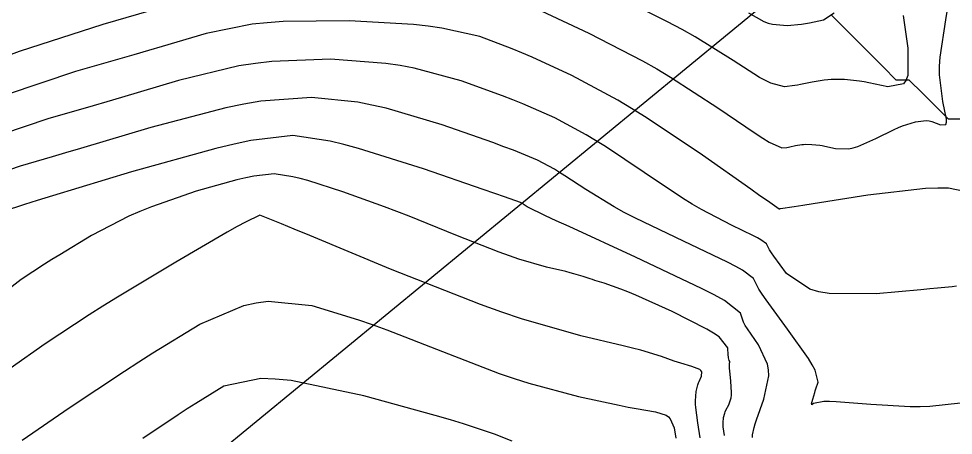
# Model space of a CAD drawing. Header units: metres. Extents: x 837475 to 838479, y 1189012 to 1191015.
# Drawn here: x 837881.8 to 837953.3, y 1190742.7 to 1190774.6 of the extents above; entities that cross this region are included whole.
import ezdxf

# ---------------------------------------------------------------- set-up
doc = ezdxf.new("R2010")
doc.units = ezdxf.units.M
doc.header["$LTSCALE"] = 0.3
for name, color, linetype in [('CORREDORVIA', 70, 'Continuous'), ('COTAS 10', 1, 'Continuous'), ('COTAS INT', 252, 'Continuous'), ('DRENAJE', 5, 'Continuous')]:
    doc.layers.add(name, color=color, linetype=linetype)

msp = doc.modelspace()

# ---------------------------------------------------------------- linework, layer by layer
at = {"layer": 'CORREDORVIA'}
msp.add_lwpolyline([(837910.67578, 1191000.96488), (838157.033, 1190996.193), (838237.174, 1190821.339), (838237.001, 1190602.875), (838240.0305, 1190437.1985), (838223.5365, 1190366.2715), (838212.196, 1190288.9195), (838227.642, 1189916.876), (838080.482, 1189451.8445), (837860.4834, 1189307.12351), (837593.19071, 1189234.39948), (837744.4868, 1189686.6093), (837750.277, 1189933.973), (837710.4905, 1190057.959), (837731.595, 1190134.414), (837885.383, 1190229.429), (837983.18356, 1190344.11971), (837817.55386, 1190502.18733), (837798.03286, 1190660.16958), (837963.57418, 1190795.98182)], close=True, dxfattribs=at)
at = {"layer": 'COTAS 10'}
for points in [[(837954.939, 1190761.212), (837952.965, 1190761.619), (837952.141, 1190761.628), (837951.197, 1190761.591), (837946.79, 1190761.083), (837942.607, 1190760.435), (837941.804, 1190760.311), (837941.157, 1190760.21), (837940.104, 1190760.045), (837940.066, 1190760.036), (837940.058, 1190760.034), (837940.037, 1190760.027), (837940.03, 1190760.024), (837940.028, 1190760.023), (837940.022, 1190760.023), (837940.017, 1190760.024), (837940.015, 1190760.024), (837940.012, 1190760.025), (837940.009, 1190760.025), (837940.006, 1190760.024), (837940.003, 1190760.024), (837940.001, 1190760.023), (837939.101, 1190760.654), (837938.534, 1190761.052), (837937.83, 1190761.546), (837934.138, 1190764.137), (837929.813, 1190767.032), (837928.708, 1190767.718), (837927.644, 1190768.354), (837924.139, 1190770.232), (837921.088, 1190771.632), (837920.31, 1190771.966), (837919.561, 1190772.277), (837917.101, 1190773.207), (837914.186, 1190773.865), (837913.151, 1190774.004), (837912.017, 1190774.125), (837907.101, 1190774.406), (837902.039, 1190774.359), (837900.813, 1190774.272), (837899.664, 1190774.153), (837896.152, 1190773.458), (837892.785, 1190772.461), (837891.728, 1190772.152), (837890.617, 1190771.829), (837886.152, 1190770.541), (837880.852, 1190768.758)], [(837933.969, 1190742.55), (837933.778, 1190743.683), (837933.629, 1190744.849), (837933.611, 1190745.12), (837933.602, 1190745.368), (837933.65, 1190746.079), (837933.783, 1190746.604), (837933.826, 1190746.735), (837933.873, 1190746.861), (837934.066, 1190747.264), (837934.082, 1190747.598), (837934.017, 1190747.68), (837933.921, 1190747.758), (837933.325, 1190748.001), (837932.484, 1190748.248), (837932.234, 1190748.329), (837931.977, 1190748.415), (837930.986, 1190748.769), (837929.41, 1190749.245), (837928.784, 1190749.409), (837928.075, 1190749.586), (837924.83, 1190750.338), (837920.294, 1190751.633), (837918.772, 1190752.152), (837917.135, 1190752.741), (837910.259, 1190755.447), (837904.084, 1190757.999), (837902.888, 1190758.491), (837901.916, 1190758.889), (837900.259, 1190759.552), (837899.15, 1190759.037), (837898.523, 1190758.693), (837897.756, 1190758.262), (837893.831, 1190755.979), (837889.359, 1190753.287), (837888.247, 1190752.598), (837887.19, 1190751.933), (837883.831, 1190749.738), (837881.139, 1190747.832)]]:
    msp.add_lwpolyline(points, dxfattribs=at)
at = {"layer": 'COTAS INT'}
for points in [[(837921.793, 1190775.189), (837925.449, 1190773.47), (837929.557, 1190771.353), (837930.639, 1190770.74), (837931.696, 1190770.115), (837935.313, 1190767.763), (837938.167, 1190765.817), (837938.743, 1190765.448), (837939.228, 1190765.152), (837940.206, 1190764.7), (837940.596, 1190764.744), (837940.71, 1190764.762), (837940.826, 1190764.782), (837941.265, 1190764.876), (837941.733, 1190764.958), (837941.867, 1190764.971), (837942.003, 1190764.979), (837942.509, 1190764.975), (837943.103, 1190764.906), (837943.294, 1190764.875), (837943.496, 1190764.837), (837944.323, 1190764.657), (837945.344, 1190764.643), (837945.669, 1190764.71), (837946.012, 1190764.809), (837947.406, 1190765.423), (837948.792, 1190766.117), (837949.131, 1190766.265), (837949.451, 1190766.395), (837950.443, 1190766.708), (837951.262, 1190766.785), (837951.472, 1190766.767), (837951.676, 1190766.731), (837952.352, 1190766.46), (837952.764, 1190766.5), (837952.801, 1190766.661), (837952.804, 1190766.888), (837952.538, 1190768.247), (837952.275, 1190770.288), (837952.281, 1190770.944), (837952.321, 1190771.64), (837952.749, 1190774.481), (837953.217, 1190777.378)], [(837949.494, 1190774.82), (837949.849, 1190772.32), (837949.838, 1190770.23), (837949.701, 1190769.863), (837949.507, 1190769.589), (837948.322, 1190769.363), (837946.864, 1190769.677), (837946.496, 1190769.743), (837946.144, 1190769.799), (837945.006, 1190769.925), (837943.995, 1190769.934), (837943.724, 1190769.917), (837943.457, 1190769.891), (837942.524, 1190769.728), (837941.648, 1190769.541), (837941.416, 1190769.5), (837941.19, 1190769.464), (837940.411, 1190769.376), (837939.355, 1190769.65), (837938.953, 1190769.843), (837938.504, 1190770.087), (837936.487, 1190771.389), (837933.58, 1190773.198), (837932.57, 1190773.761), (837931.47, 1190774.351), (837926.758, 1190776.708)], [(837880.124, 1190771.47), (837881.868, 1190772.109), (837888.266, 1190774.164), (837893.739, 1190775.736)], [(837937.661, 1190775.015), (837938.841, 1190774.357), (837939.162, 1190774.239), (837939.481, 1190774.148), (837940.616, 1190774.052), (837941.723, 1190774.17), (837942.025, 1190774.215), (837942.326, 1190774.264), (837943.394, 1190774.486), (837944.212, 1190775.022)], [(837953.587, 1190754.129), (837953.244, 1190754.094), (837952.113, 1190753.977), (837951.539, 1190753.923), (837950.851, 1190753.86), (837947.424, 1190753.553), (837943.838, 1190753.569), (837943.051, 1190753.709), (837942.352, 1190753.908), (837940.568, 1190755.116), (837939.599, 1190756.429), (837939.414, 1190756.694), (837939.264, 1190756.916), (837939.022, 1190757.364), (837938.607, 1190757.685), (837938.349, 1190757.828), (837938.028, 1190757.994), (837936.352, 1190758.79), (837934.061, 1190759.984), (837933.353, 1190760.402), (837932.613, 1190760.858), (837929.675, 1190762.82), (837926.711, 1190764.804), (837925.955, 1190765.274), (837925.227, 1190765.709), (837922.829, 1190766.994), (837920.382, 1190768.075), (837919.623, 1190768.381), (837918.828, 1190768.691), (837915.662, 1190769.836), (837912.061, 1190770.798), (837910.993, 1190770.993), (837909.893, 1190771.156), (837905.662, 1190771.487), (837901.182, 1190771.316), (837899.925, 1190771.163), (837898.661, 1190770.964), (837894.038, 1190769.863), (837889.664, 1190768.56), (837888.557, 1190768.234), (837887.495, 1190767.922), (837884.038, 1190766.919), (837880.559, 1190765.748)], [(837953.886, 1190745.198), (837951.526, 1190744.943), (837950.797, 1190744.921), (837950.036, 1190744.921), (837947.013, 1190745.097), (837944.372, 1190745.3), (837943.851, 1190745.317), (837943.422, 1190745.316), (837942.632, 1190745.172), (837942.503, 1190745.065), (837942.491, 1190745.089), (837942.489, 1190745.135), (837942.568, 1190745.495), (837942.722, 1190746.004), (837942.767, 1190746.144), (837942.814, 1190746.284), (837942.996, 1190746.789), (837942.752, 1190747.719), (837942.531, 1190748.127), (837942.243, 1190748.601), (837940.649, 1190750.856), (837939.015, 1190753.08), (837938.701, 1190753.533), (837938.449, 1190753.916), (837938.038, 1190754.714), (837937.208, 1190755.359), (837936.69, 1190755.645), (837936.047, 1190755.979), (837932.685, 1190757.573), (837928.996, 1190759.334), (837928.147, 1190759.772), (837927.372, 1190760.189), (837925.196, 1190761.515), (837923.604, 1190762.58), (837923.198, 1190762.832), (837922.807, 1190763.066), (837921.519, 1190763.756), (837919.677, 1190764.518), (837918.936, 1190764.797), (837918.094, 1190765.105), (837914.223, 1190766.465), (837909.937, 1190767.731), (837908.835, 1190767.981), (837907.769, 1190768.187), (837904.223, 1190768.568), (837900.325, 1190768.274), (837899.037, 1190768.054), (837897.658, 1190767.775), (837891.924, 1190766.269), (837886.542, 1190764.659), (837885.386, 1190764.315), (837884.374, 1190764.015), (837881.924, 1190763.296), (837880.266, 1190762.739)], [(837937.975, 1190742.568), (837937.963, 1190742.779), (837938.078, 1190743.338), (837938.162, 1190743.607), (837938.267, 1190743.926), (837938.835, 1190745.489), (837939.205, 1190747.276), (837939.185, 1190747.735), (837939.114, 1190748.179), (837938.416, 1190749.656), (837937.574, 1190750.863), (837937.411, 1190751.137), (837937.279, 1190751.385), (837937.055, 1190752.064), (837935.808, 1190753.032), (837935.03, 1190753.462), (837934.065, 1190753.963), (837929.019, 1190756.357), (837923.932, 1190758.683), (837922.941, 1190759.141), (837922.131, 1190759.519), (837920.717, 1190760.209), (837920.497, 1190760.356), (837920.441, 1190760.391), (837920.387, 1190760.423), (837920.21, 1190760.518), (837918.971, 1190760.961), (837918.248, 1190761.212), (837917.361, 1190761.519), (837912.784, 1190763.093), (837907.813, 1190764.664), (837906.676, 1190764.97), (837905.644, 1190765.219), (837902.784, 1190765.649), (837899.565, 1190765.26), (837898.307, 1190764.993), (837896.89, 1190764.656), (837890.444, 1190762.865), (837884.383, 1190761.035), (837883.208, 1190760.675), (837882.251, 1190760.378), (837880.609, 1190759.835)], [(837935.809, 1190742.729), (837935.724, 1190743.392), (837935.714, 1190743.547), (837935.709, 1190743.688), (837935.736, 1190744.092), (837935.838, 1190744.436), (837935.88, 1190744.54), (837935.927, 1190744.647), (837936.146, 1190745.063), (837936.329, 1190745.606), (837936.353, 1190745.794), (837936.366, 1190745.998), (837936.316, 1190746.868), (837936.223, 1190747.672), (837936.209, 1190747.833), (837936.199, 1190747.969), (837936.205, 1190748.239), (837936.224, 1190748.332), (837936.223, 1190748.356), (837936.219, 1190748.379), (837936.183, 1190748.456), (837936.133, 1190748.647), (837936.12, 1190748.741), (837936.109, 1190748.854), (837936.072, 1190749.414), (837935.401, 1190750.254), (837934.989, 1190750.543), (837934.48, 1190750.857), (837931.826, 1190752.194), (837929.025, 1190753.441), (837928.423, 1190753.697), (837927.897, 1190753.914), (837926.622, 1190754.377), (837925.899, 1190754.581), (837925.72, 1190754.636), (837925.55, 1190754.689), (837925.015, 1190754.873), (837924.296, 1190755.09), (837924.01, 1190755.165), (837923.687, 1190755.246), (837922.205, 1190755.589), (837920.091, 1190756.198), (837919.368, 1190756.447), (837918.586, 1190756.73), (837915.268, 1190758.04), (837911.686, 1190759.481), (837910.738, 1190759.846), (837909.809, 1190760.197), (837906.613, 1190761.345), (837903.936, 1190762.199), (837903.335, 1190762.364), (837902.794, 1190762.499), (837901.345, 1190762.729), (837899.79, 1190762.542), (837899.182, 1190762.413), (837898.497, 1190762.25), (837895.383, 1190761.384), (837891.956, 1190760.206), (837891.074, 1190759.846), (837890.221, 1190759.473), (837887.381, 1190758.002), (837884.943, 1190756.535), (837884.343, 1190756.164), (837883.776, 1190755.808), (837881.998, 1190754.648), (837880.221, 1190753.294)], [(837882.058, 1190742.37), (837885.665, 1190744.828), (837889.897, 1190747.641), (837890.997, 1190748.35), (837892.065, 1190749.029), (837895.665, 1190751.231), (837899.046, 1190752.668), (837899.977, 1190752.866), (837900.906, 1190752.976), (837904.243, 1190752.652), (837907.798, 1190751.57), (837908.865, 1190751.202), (837909.967, 1190750.806), (837914.243, 1190749.129), (837918.582, 1190747.469), (837919.723, 1190747.082), (837920.839, 1190746.727), (837924.65, 1190745.711), (837927.77, 1190745.036), (837928.449, 1190744.897), (837929.048, 1190744.779), (837930.545, 1190744.524), (837931.356, 1190744.265), (837931.522, 1190744.144), (837931.663, 1190744.001), (837931.963, 1190743.306), (837932.1, 1190742.522)], [(837919.563, 1190742.3), (837918.227, 1190742.811), (837915.849, 1190743.612), (837914.841, 1190743.914), (837913.681, 1190744.25), (837908.227, 1190745.753), (837902.662, 1190746.916), (837901.431, 1190747.038), (837900.335, 1190747.074), (837897.498, 1190746.482), (837895.356, 1190745.168), (837894.699, 1190744.748), (837894.014, 1190744.305), (837891.307, 1190742.502)]]:
    msp.add_lwpolyline(points, dxfattribs=at)
at = {"layer": 'DRENAJE'}
for points in [[(837948.96394, 1190769.89287, 0), (837947.96428, 1190770.89254, 0), (837946.96461, 1190771.8922, 0), (837945.96495, 1190772.89186, 0), (837944.96529, 1190773.89152, 0), (837943.96562, 1190774.89119, 0)], [(837953.96225, 1190766.89388, 0), (837952.96259, 1190766.89388, 0), (837951.96293, 1190767.89355, 0), (837950.96326, 1190768.89321, 0), (837949.9636, 1190769.89287, 0), (837948.96394, 1190769.89287, 0)]]:
    msp.add_polyline3d(points, dxfattribs=at)

doc.saveas('drawing.dxf')
